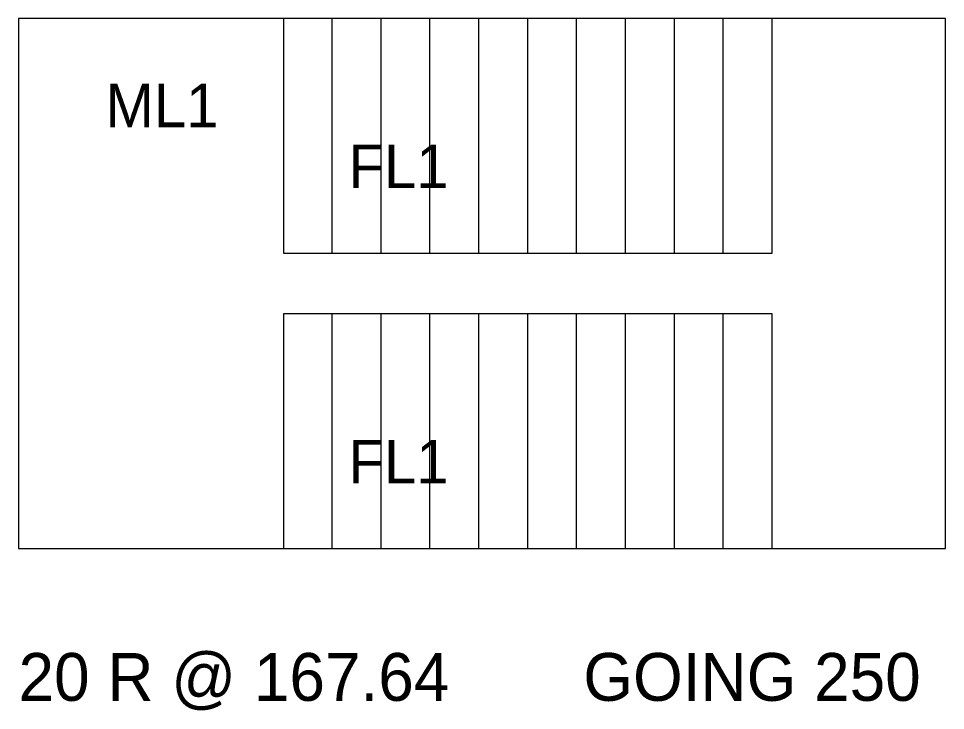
# Model space of a CAD drawing. Extents: x -3200 to 1422622, y -1410602 to 19050.
# Drawn here: x 404572 to 408839, y -991905 to -988722 of the extents above; entities that cross this region are included whole.
import ezdxf

# ---------------------------------------------------------------- set-up
doc = ezdxf.new("R2010")
doc.units = 0
doc.layers.get('0').update_dxf_attribs({"lineweight": 0, "plot": 0})
for name, color, linetype, lineweight, plot in [('Slab', 5, 'Continuous', 0, False), ('Text-1', 7, 'Continuous', 0, False), ('Text-2', 7, 'Continuous', 0, False), ('Wall', 1, 'Continuous', 0, False)]:
    doc.layers.add(name, color=color, linetype=linetype, lineweight=lineweight, plot=plot)

msp = doc.modelspace()

# ---------------------------------------------------------------- linework, layer by layer
for p, q in [((406016.2, -989801.9), (406016.2, -988722.4)), ((406241.2, -989801.9), (406241.2, -988722.4)), ((406466.2, -989801.9), (406466.2, -988722.4)), ((406691.2, -989801.9), (406691.2, -988722.4)), ((406916.2, -989801.9), (406916.2, -988722.4)), ((407141.2, -989801.9), (407141.2, -988722.4)), ((407366.2, -989801.9), (407366.2, -988722.4)), ((407591.2, -989801.9), (407591.2, -988722.4)), ((407816.2, -989801.9), (407816.2, -988722.4)), ((406016.2, -991160.8), (406016.2, -990081.3)), ((406241.2, -991160.8), (406241.2, -990081.3)), ((406466.2, -991160.8), (406466.2, -990081.3)), ((406691.2, -991160.8), (406691.2, -990081.3)), ((406916.2, -991160.8), (406916.2, -990081.3)), ((407141.2, -991160.8), (407141.2, -990081.3)), ((407366.2, -991160.8), (407366.2, -990081.3)), ((407591.2, -991160.8), (407591.2, -990081.3)), ((407816.2, -991160.8), (407816.2, -990081.3))]:
    msp.add_line(p, q)
at = {"layer": 'Slab'}
for points in [[(405791.2, -989801.9), (408041.2, -989801.9), (408041.2, -988722.4), (405791.2, -988722.4)], [(405791.2, -991160.8), (408041.2, -991160.8), (408041.2, -990081.3), (405791.2, -990081.3)]]:
    msp.add_lwpolyline(points, close=True, dxfattribs=at)
at = {"layer": 'Wall'}
msp.add_lwpolyline([(404572, -991160.8), (408839.2, -991160.8), (408839.2, -988722.4), (404572, -988722.4)], close=True, dxfattribs=at)

# ---------------------------------------------------------------- texts
at = {"layer": 'Text-1'}
for s, p in [('ML1', (404972, -989222.4)), ('FL1', (406091.2, -989501.9)), ('FL1', (406091.2, -990860.8))]:
    msp.add_text(s, height=200, dxfattribs=at).set_placement(p)
at = {"layer": 'Text-2'}
for s, p in [('20 R @ 167.64', (404572, -991860.8)), ('GOING 250', (407172, -991860.8))]:
    msp.add_text(s, height=220, dxfattribs=at).set_placement(p)

doc.saveas('drawing.dxf')
